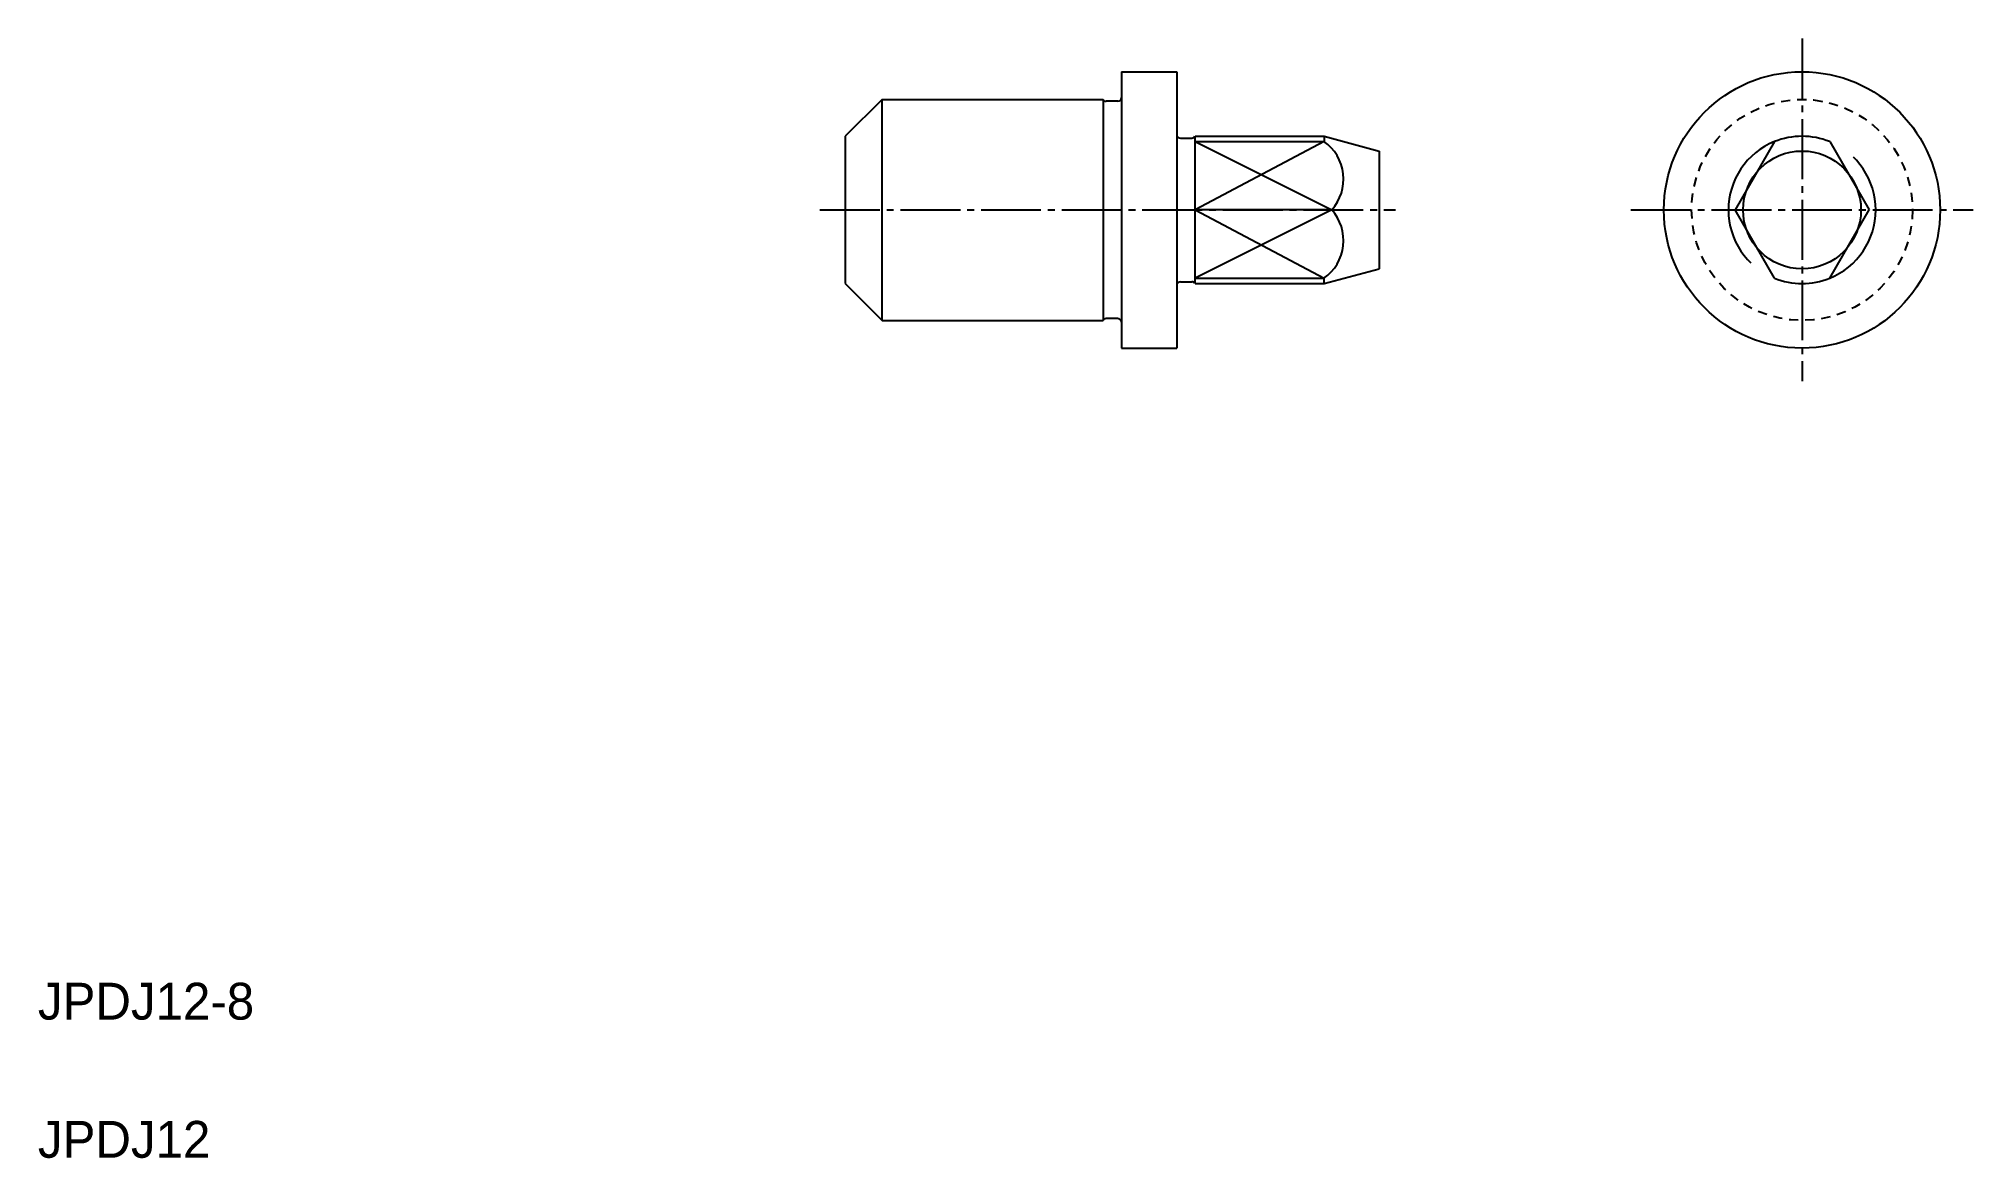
# Model space of a CAD drawing. Extents: x 5 to 110, y 5 to 66.
import ezdxf

# ---------------------------------------------------------------- set-up
doc = ezdxf.new("R2010")
doc.units = 0
doc.header["$LTSCALE"] = 0.25
for name, pattern in [('CENTER', [17.5, 13, -1.5, 1.5, -1.5]), ('DASHED', [3.5, 2, -1.5]), ('PHANTOM', [63.5, 31.75, -6.35, 6.35, -6.35, 6.35, -6.35])]:
    doc.linetypes.add(name, pattern=pattern)
doc.layers.get('0').update_dxf_attribs({"linetype": 'CONTINUOUS'})
doc.layers.add('CENTER', color=1, linetype='CENTER')
doc.styles.get("Standard").update_dxf_attribs({"font": 'txt', "height": 1.6})

msp = doc.modelspace()

# ---------------------------------------------------------------- linework, layer by layer
at = {"linetype": 'CONTINUOUS'}
for p, q in [((63.84, 63.95), (63.84, 48.95)), ((63.84, 63.95), (66.84, 63.95)), ((66.84, 63.95), (66.84, 48.95)), ((50.84, 62.45), (48.84, 60.45)), ((50.84, 50.45), (50.84, 62.45)), ((50.84, 62.45), (62.84, 62.45)), ((62.84, 62.45), (62.84, 50.45)), ((63.64, 62.35), (63.01, 62.35)), ((48.84, 60.45), (48.84, 52.45)), ((67.04, 60.35), (67.66, 60.35)), ((67.84, 60.45), (74.84, 60.45)), ((67.84, 52.45), (67.84, 60.45)), ((99.3, 60.16), (97.16, 56.45)), ((102.3, 60.16), (104.45, 56.45)), ((77.84, 59.65), (77.84, 53.25)), ((99.3, 52.74), (97.16, 56.45)), ((102.3, 52.74), (104.45, 56.45)), ((67.04, 52.55), (67.66, 52.55)), ((48.84, 52.45), (50.84, 50.45)), ((67.84, 52.45), (74.84, 52.45)), ((50.84, 50.45), (62.84, 50.45)), ((63.64, 50.55), (63.01, 50.55)), ((63.84, 48.95), (66.84, 48.95))]:
    msp.add_line(p, q, dxfattribs=at)
for p, q in [((53.84, 62.45), (53.84, 62.45)), ((56.84, 62.45), (56.84, 62.45)), ((74.84, 60.45), (77.84, 59.65)), ((74.84, 60.45), (74.84, 60.16)), ((74.84, 52.45), (77.84, 53.25)), ((74.84, 52.45), (74.84, 52.74))]:
    msp.add_line(p, q)
at = {"color": 7, "linetype": 'CONTINUOUS'}
for p, q in [((67.84, 60.16), (74.84, 60.16)), ((75.26, 56.45), (67.84, 56.45)), ((67.84, 52.74), (74.84, 52.74))]:
    msp.add_line(p, q, dxfattribs=at)
at = {"color": 3}
for p, q in [((67.84, 60.16), (75.26, 56.45)), ((74.84, 60.16), (67.84, 56.45)), ((75.26, 56.45), (67.84, 52.74)), ((67.84, 56.45), (74.84, 52.74))]:
    msp.add_line(p, q, dxfattribs=at)
at = {"linetype": 'CONTINUOUS'}
for radius in [7.5, 3.2]:
    msp.add_circle((100.8, 56.45), radius, dxfattribs=at)
at = {"color": 3, "linetype": 'DASHED'}
msp.add_circle((100.8, 56.45), 6, dxfattribs=at)
at = {"linetype": 'CONTINUOUS'}
for centre, radius, start, end in [((63.01, 62.55), 0.2, 210, 270), ((63.64, 62.55), 0.2, 270, 0), ((67.04, 60.55), 0.2, 180, 270), ((67.66, 60.55), 0.2, 270, 330), ((100.8, 56.45), 4, 67.9757, 112.0243), ((67.04, 52.35), 0.2, 90, 180), ((67.66, 52.35), 0.2, 30, 90), ((100.8, 56.45), 4, 247.9757, 292.0243), ((63.01, 50.35), 0.2, 90, 150), ((63.64, 50.35), 0.2, 0, 90)]:
    msp.add_arc(centre, radius, start, end, dxfattribs=at)
for centre, start, end in [((73.4, 58.12), 318.1707, 54.9236), ((73.4, 54.79), 305.0764, 41.8293)]:
    msp.add_arc(centre, 2.5, start, end)
at = {"color": 3, "linetype": 'PHANTOM'}
for start, end in [(112.0243, 247.9757), (292.0243, 67.9757)]:
    msp.add_arc((100.8, 56.45), 4, start, end, dxfattribs=at)
at = {"layer": 'CENTER', "color": 1, "linetype": 'CENTER'}
for p, q in [((100.8, 65.75), (100.8, 47.15)), ((47.47, 56.45), (78.73, 56.45)), ((91.51, 56.45), (110.1, 56.45))]:
    msp.add_line(p, q, dxfattribs=at)

# ---------------------------------------------------------------- texts
for s, p in [('JPDJ12-8', (5, 12.5)), ('JPDJ12', (5, 5))]:
    msp.add_text(s, height=2).set_placement(p)

doc.saveas('drawing.dxf')
